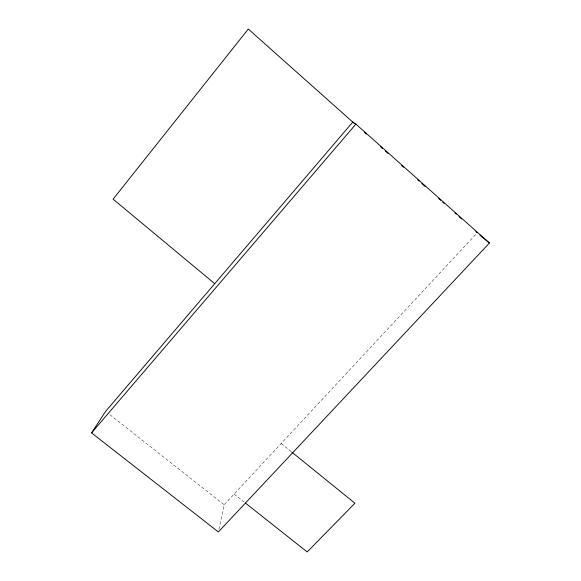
<?xml version="1.0" encoding="UTF-8"?>
<svg xmlns="http://www.w3.org/2000/svg" width="581" height="581" viewBox="0 0 581 581"><rect width="100%" height="100%" fill="white"/><g stroke="black" fill="none" stroke-linecap="round" stroke-linejoin="round"><path stroke-width="0.44" stroke-dasharray="2.9 2.18" d="M218.914 529.32L224.179 504.744L476.594 233.526M109.882 414.718L224.179 504.744M234.092 494.097L244.027 501.962M281.182 443.499L291.016 451.466"/><path stroke-width="0.87" d="M91.558 432.903L105.626 411.363L352.783 122.083L355.906 124.109L489.442 243.011L218.354 531.949L91.558 432.903L355.906 124.109M245.443 503.081L307.182 551.95L354.94 503.233L291.72 452.033M479.928 235.116L489.442 243.011M214.723 283.673L113.106 199.167L248.283 29.05L354.141 123.288M364.28 132.323L366.313 134.124M380.511 146.768L382.538 148.576M385.247 150.98L387.948 153.391M401.471 165.432L403.505 167.241M417.703 179.878L419.054 181.083M421.762 183.494L425.139 186.501M438.67 198.542L440.696 200.351M442.722 202.159L444.073 203.357M454.894 212.995L456.245 214.2M458.954 216.604L461.655 219.015M475.861 231.659L477.212 232.858"/></g></svg>
